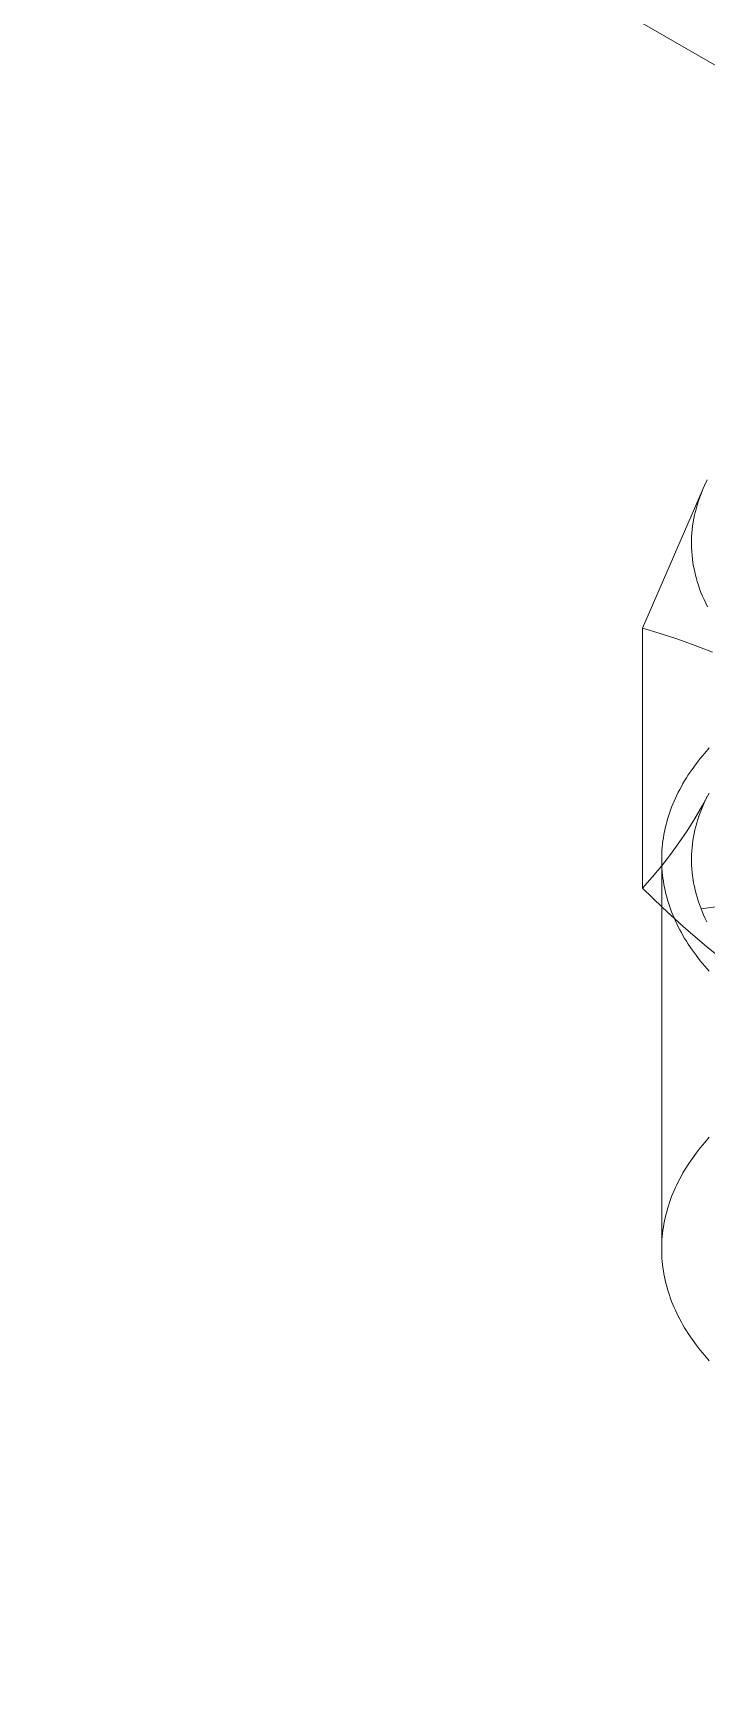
# Model space of a CAD drawing. Header units: inches. Extents: x -14 to 184, y -4 to 134.
# Drawn here: x 110.98 to 111.424, y 57.756 to 58.842 of the extents above; entities that cross this region are included whole.
import ezdxf

# ---------------------------------------------------------------- set-up
doc = ezdxf.new("R2010")
doc.units = ezdxf.units.IN
doc.linetypes.add('HIDDEN', pattern=[1.905, 1.27, -0.635])
doc.layers.add('ZANO_R', color=7, linetype='Continuous', lineweight=0)
doc.layers.add('ZANO_R_przerywana', color=250, linetype='HIDDEN', lineweight=0)

msp = doc.modelspace()

# ---------------------------------------------------------------- linework, layer by layer
at = {"layer": 'ZANO_R'}
for p, q in [((111.42484, 58.54717), (111.42374, 58.54493)), ((111.3821, 58.44927), (111.42366, 58.54498)), ((111.4199, 58.53582), (111.41909, 58.5335)), ((111.42077, 58.53812), (111.4199, 58.53582)), ((111.4217, 58.54041), (111.42077, 58.53812)), ((111.42269, 58.54268), (111.4217, 58.54041)), ((111.42374, 58.54493), (111.42269, 58.54268)), ((111.41704, 58.52645), (111.41648, 58.52408)), ((111.41766, 58.52882), (111.41704, 58.52645)), ((111.41834, 58.53117), (111.41766, 58.52882)), ((111.41909, 58.5335), (111.41834, 58.53117)), ((111.41492, 58.51447), (111.4147, 58.51205)), ((111.41521, 58.51689), (111.41492, 58.51447)), ((111.41556, 58.5193), (111.41521, 58.51689)), ((111.41599, 58.52169), (111.41556, 58.5193)), ((111.41648, 58.52408), (111.41599, 58.52169)), ((111.41446, 58.50718), (111.41445, 58.50473)), ((111.41445, 58.50473), (111.4145, 58.50229)), ((111.41454, 58.50962), (111.41446, 58.50718)), ((111.4147, 58.51205), (111.41454, 58.50962)), ((111.4145, 58.50229), (111.41463, 58.49984)), ((111.41463, 58.49984), (111.41483, 58.49738)), ((111.41483, 58.49738), (111.41509, 58.49493)), ((111.41509, 58.49493), (111.41543, 58.49248)), ((111.41543, 58.49248), (111.41585, 58.49002)), ((111.41585, 58.49002), (111.41633, 58.48757)), ((111.41633, 58.48757), (111.41688, 58.48512)), ((111.41688, 58.48512), (111.41751, 58.48268)), ((111.41751, 58.48268), (111.4182, 58.48024)), ((111.4182, 58.48024), (111.41897, 58.47781)), ((111.41897, 58.47781), (111.41981, 58.47538)), ((111.41981, 58.47538), (111.42071, 58.47296)), ((111.42071, 58.47296), (111.42169, 58.47055)), ((111.42169, 58.47055), (111.42274, 58.46816)), ((111.42274, 58.46816), (111.42386, 58.46577)), ((111.42386, 58.46577), (111.42504, 58.46339)), ((111.3821, 58.44927), (111.3821, 58.27765)), ((111.39382, 58.44586), (111.3821, 58.44927)), ((111.40542, 58.44207), (111.39382, 58.44586)), ((111.41689, 58.43791), (111.40542, 58.44207)), ((111.42822, 58.43337), (111.41689, 58.43791)), ((111.41743, 58.35972), (111.42021, 58.36332)), ((111.42021, 58.36332), (111.42314, 58.36686)), ((111.42314, 58.36686), (111.42619, 58.37033)), ((111.41109, 58.35049), (111.41228, 58.35236)), ((111.41228, 58.35236), (111.41478, 58.35607)), ((111.41478, 58.35607), (111.41743, 58.35972)), ((111.40475, 58.339), (111.40571, 58.34094)), ((111.40571, 58.34094), (111.40671, 58.34287)), ((111.40671, 58.34287), (111.40774, 58.34479)), ((111.40774, 58.34479), (111.40882, 58.3467)), ((111.40882, 58.3467), (111.40993, 58.3486)), ((111.40993, 58.3486), (111.41109, 58.35049)), ((111.426, 58.34044), (111.42145, 58.33198)), ((111.3999, 58.32713), (111.40061, 58.32913)), ((111.40061, 58.32913), (111.40135, 58.33112)), ((111.40135, 58.33112), (111.40214, 58.3331)), ((111.40214, 58.3331), (111.40297, 58.33508)), ((111.40297, 58.33508), (111.40384, 58.33704)), ((111.40384, 58.33704), (111.40475, 58.339)), ((111.42145, 58.33198), (111.41662, 58.32368)), ((111.42094, 58.32961), (111.42009, 58.32739)), ((111.42184, 58.3318), (111.42094, 58.32961)), ((111.4228, 58.33399), (111.42184, 58.3318)), ((111.42382, 58.33615), (111.4228, 58.33399)), ((111.42489, 58.3383), (111.42382, 58.33615)), ((111.39706, 58.31704), (111.39754, 58.31907)), ((111.39754, 58.31907), (111.39806, 58.3211)), ((111.39806, 58.3211), (111.39863, 58.32311)), ((111.39863, 58.32311), (111.39925, 58.32513)), ((111.39925, 58.32513), (111.3999, 58.32713)), ((111.41662, 58.32368), (111.41151, 58.31554)), ((111.41726, 58.31839), (111.4167, 58.31611)), ((111.41788, 58.32066), (111.41726, 58.31839)), ((111.41856, 58.32292), (111.41788, 58.32066)), ((111.41929, 58.32516), (111.41856, 58.32292)), ((111.42009, 58.32739), (111.41929, 58.32516)), ((111.42071, 58.26402), (111.91998, 58.32904)), ((111.39533, 58.30682), (111.39559, 58.30887)), ((111.39559, 58.30887), (111.39589, 58.31092)), ((111.39589, 58.31092), (111.39623, 58.31296)), ((111.39623, 58.31296), (111.39662, 58.315)), ((111.39662, 58.315), (111.39706, 58.31704)), ((111.40614, 58.30758), (111.40051, 58.2998)), ((111.41151, 58.31554), (111.40614, 58.30758)), ((111.41538, 58.3092), (111.41507, 58.30688)), ((111.41576, 58.31151), (111.41538, 58.3092)), ((111.4162, 58.31381), (111.41576, 58.31151)), ((111.4167, 58.31611), (111.4162, 58.31381)), ((111.40051, 58.2998), (111.39462, 58.29222)), ((111.39476, 58.29653), (111.39478, 58.29859)), ((111.39476, 58.03936), (111.39476, 58.29653)), ((111.39478, 58.29447), (111.39476, 58.29653)), ((111.39478, 58.29859), (111.39485, 58.30065)), ((111.39485, 58.30065), (111.39497, 58.3027)), ((111.39497, 58.3027), (111.39513, 58.30476)), ((111.39513, 58.30476), (111.39533, 58.30682)), ((111.41451, 58.29987), (111.41445, 58.29752)), ((111.41445, 58.29752), (111.41445, 58.29516)), ((111.41463, 58.30221), (111.41451, 58.29987)), ((111.41482, 58.30455), (111.41463, 58.30221)), ((111.41507, 58.30688), (111.41482, 58.30455)), ((111.39462, 58.29222), (111.38848, 58.28483)), ((111.39485, 58.29241), (111.39478, 58.29447)), ((111.39497, 58.29035), (111.39485, 58.29241)), ((111.39513, 58.2883), (111.39497, 58.29035)), ((111.39533, 58.28624), (111.39513, 58.2883)), ((111.39559, 58.28419), (111.39533, 58.28624)), ((111.41445, 58.29516), (111.41452, 58.29281)), ((111.41452, 58.29281), (111.41466, 58.29045)), ((111.41466, 58.29045), (111.41486, 58.28809)), ((111.41486, 58.28809), (111.41513, 58.28572)), ((111.41513, 58.28572), (111.41546, 58.28336)), ((111.38848, 58.28483), (111.3821, 58.27765)), ((111.3821, 58.27765), (111.39533, 58.26476)), ((111.39589, 58.28214), (111.39559, 58.28419)), ((111.39623, 58.2801), (111.39589, 58.28214)), ((111.39662, 58.27805), (111.39623, 58.2801)), ((111.39706, 58.27602), (111.39662, 58.27805)), ((111.39754, 58.27399), (111.39706, 58.27602)), ((111.41546, 58.28336), (111.41586, 58.281)), ((111.41586, 58.281), (111.41633, 58.27864)), ((111.41633, 58.27864), (111.41686, 58.27628)), ((111.41686, 58.27628), (111.41745, 58.27393)), ((111.39533, 58.26476), (111.40894, 58.25227)), ((111.39806, 58.27196), (111.39754, 58.27399)), ((111.39863, 58.26994), (111.39806, 58.27196)), ((111.39925, 58.26793), (111.39863, 58.26994)), ((111.3999, 58.26592), (111.39925, 58.26793)), ((111.40061, 58.26392), (111.3999, 58.26592)), ((111.40135, 58.26193), (111.40061, 58.26392)), ((111.41745, 58.27393), (111.41812, 58.27158)), ((111.41812, 58.27158), (111.41885, 58.26924)), ((111.41885, 58.26924), (111.41964, 58.2669)), ((111.41964, 58.2669), (111.4205, 58.26457)), ((111.4205, 58.26457), (111.42143, 58.26225)), ((111.40214, 58.25995), (111.40135, 58.26193)), ((111.40297, 58.25798), (111.40214, 58.25995)), ((111.40384, 58.25602), (111.40297, 58.25798)), ((111.40475, 58.25406), (111.40384, 58.25602)), ((111.40571, 58.25212), (111.40475, 58.25406)), ((111.42143, 58.26225), (111.42242, 58.25993)), ((111.42242, 58.25993), (111.42347, 58.25763)), ((111.42347, 58.25763), (111.42459, 58.25534)), ((111.40671, 58.25019), (111.40571, 58.25212)), ((111.40774, 58.24826), (111.40671, 58.25019)), ((111.40882, 58.24635), (111.40774, 58.24826)), ((111.40993, 58.24445), (111.40882, 58.24635)), ((111.40894, 58.25227), (111.42292, 58.2402)), ((111.41109, 58.24257), (111.40993, 58.24445)), ((111.41228, 58.24069), (111.41109, 58.24257)), ((111.41478, 58.23699), (111.41228, 58.24069)), ((111.41743, 58.23333), (111.41478, 58.23699)), ((111.42021, 58.22974), (111.41743, 58.23333)), ((111.42292, 58.2402), (111.43727, 58.22856)), ((111.42314, 58.2262), (111.42021, 58.22974)), ((111.42619, 58.22273), (111.42314, 58.2262)), ((111.42619, 58.11316), (111.42314, 58.10969)), ((111.41743, 58.10256), (111.41478, 58.09891)), ((111.42021, 58.10616), (111.41743, 58.10256)), ((111.42314, 58.10969), (111.42021, 58.10616)), ((111.40993, 58.09144), (111.40882, 58.08954)), ((111.41109, 58.09332), (111.40993, 58.09144)), ((111.41228, 58.0952), (111.41109, 58.09332)), ((111.41478, 58.09891), (111.41228, 58.0952)), ((111.40384, 58.07988), (111.40297, 58.07791)), ((111.40475, 58.08183), (111.40384, 58.07988)), ((111.40571, 58.08377), (111.40475, 58.08183)), ((111.40671, 58.08571), (111.40571, 58.08377)), ((111.40774, 58.08763), (111.40671, 58.08571)), ((111.40882, 58.08954), (111.40774, 58.08763)), ((111.3999, 58.06997), (111.39925, 58.06796)), ((111.40061, 58.07197), (111.3999, 58.06997)), ((111.40135, 58.07396), (111.40061, 58.07197)), ((111.40214, 58.07594), (111.40135, 58.07396)), ((111.40297, 58.07791), (111.40214, 58.07594)), ((111.39662, 58.05784), (111.39623, 58.0558)), ((111.39706, 58.05987), (111.39662, 58.05784)), ((111.39754, 58.06191), (111.39706, 58.05987)), ((111.39806, 58.06393), (111.39754, 58.06191)), ((111.39863, 58.06595), (111.39806, 58.06393)), ((111.39925, 58.06796), (111.39863, 58.06595)), ((111.39513, 58.0476), (111.39497, 58.04554)), ((111.39533, 58.04965), (111.39513, 58.0476)), ((111.39559, 58.0517), (111.39533, 58.04965)), ((111.39589, 58.05375), (111.39559, 58.0517)), ((111.39623, 58.0558), (111.39589, 58.05375)), ((111.39478, 58.04142), (111.39476, 58.03936)), ((111.39476, 58.03936), (111.39478, 58.0373)), ((111.39485, 58.04348), (111.39478, 58.04142)), ((111.39478, 58.0373), (111.39485, 58.03525)), ((111.39497, 58.04554), (111.39485, 58.04348)), ((111.39485, 58.03525), (111.39497, 58.03319)), ((111.39497, 58.03319), (111.39513, 58.03113)), ((111.39513, 58.03113), (111.39533, 58.02908)), ((111.39533, 58.02908), (111.39559, 58.02703)), ((111.39559, 58.02703), (111.39589, 58.02498)), ((111.39589, 58.02498), (111.39623, 58.02293)), ((111.39623, 58.02293), (111.39662, 58.02089)), ((111.39662, 58.02089), (111.39706, 58.01885)), ((111.39706, 58.01885), (111.39754, 58.01682)), ((111.39754, 58.01682), (111.39806, 58.0148)), ((111.39806, 58.0148), (111.39863, 58.01278)), ((111.39863, 58.01278), (111.39925, 58.01076)), ((111.39925, 58.01076), (111.3999, 58.00876)), ((111.3999, 58.00876), (111.40061, 58.00676)), ((111.40061, 58.00676), (111.40135, 58.00477)), ((111.40135, 58.00477), (111.40214, 58.00279)), ((111.40214, 58.00279), (111.40297, 58.00082)), ((111.40297, 58.00082), (111.40384, 57.99885)), ((111.40384, 57.99885), (111.40475, 57.9969)), ((111.40475, 57.9969), (111.40571, 57.99495)), ((111.40571, 57.99495), (111.40671, 57.99302)), ((111.40671, 57.99302), (111.40774, 57.9911)), ((111.40774, 57.9911), (111.40882, 57.98919)), ((111.40882, 57.98919), (111.40993, 57.98729)), ((111.40993, 57.98729), (111.41109, 57.9854)), ((111.41109, 57.9854), (111.41228, 57.98353)), ((111.41228, 57.98353), (111.41478, 57.97982)), ((111.41478, 57.97982), (111.41743, 57.97617)), ((111.41743, 57.97617), (111.42021, 57.97257)), ((111.42021, 57.97257), (111.42314, 57.96904)), ((111.42314, 57.96904), (111.42619, 57.96556))]:
    msp.add_line(p, q, dxfattribs=at)
at = {"layer": 'ZANO_R_przerywana', "ltscale": 0.05}
msp.add_line((101.50917, 64.54884), (113.47987, 57.63754), dxfattribs=at)

doc.saveas('drawing.dxf')
